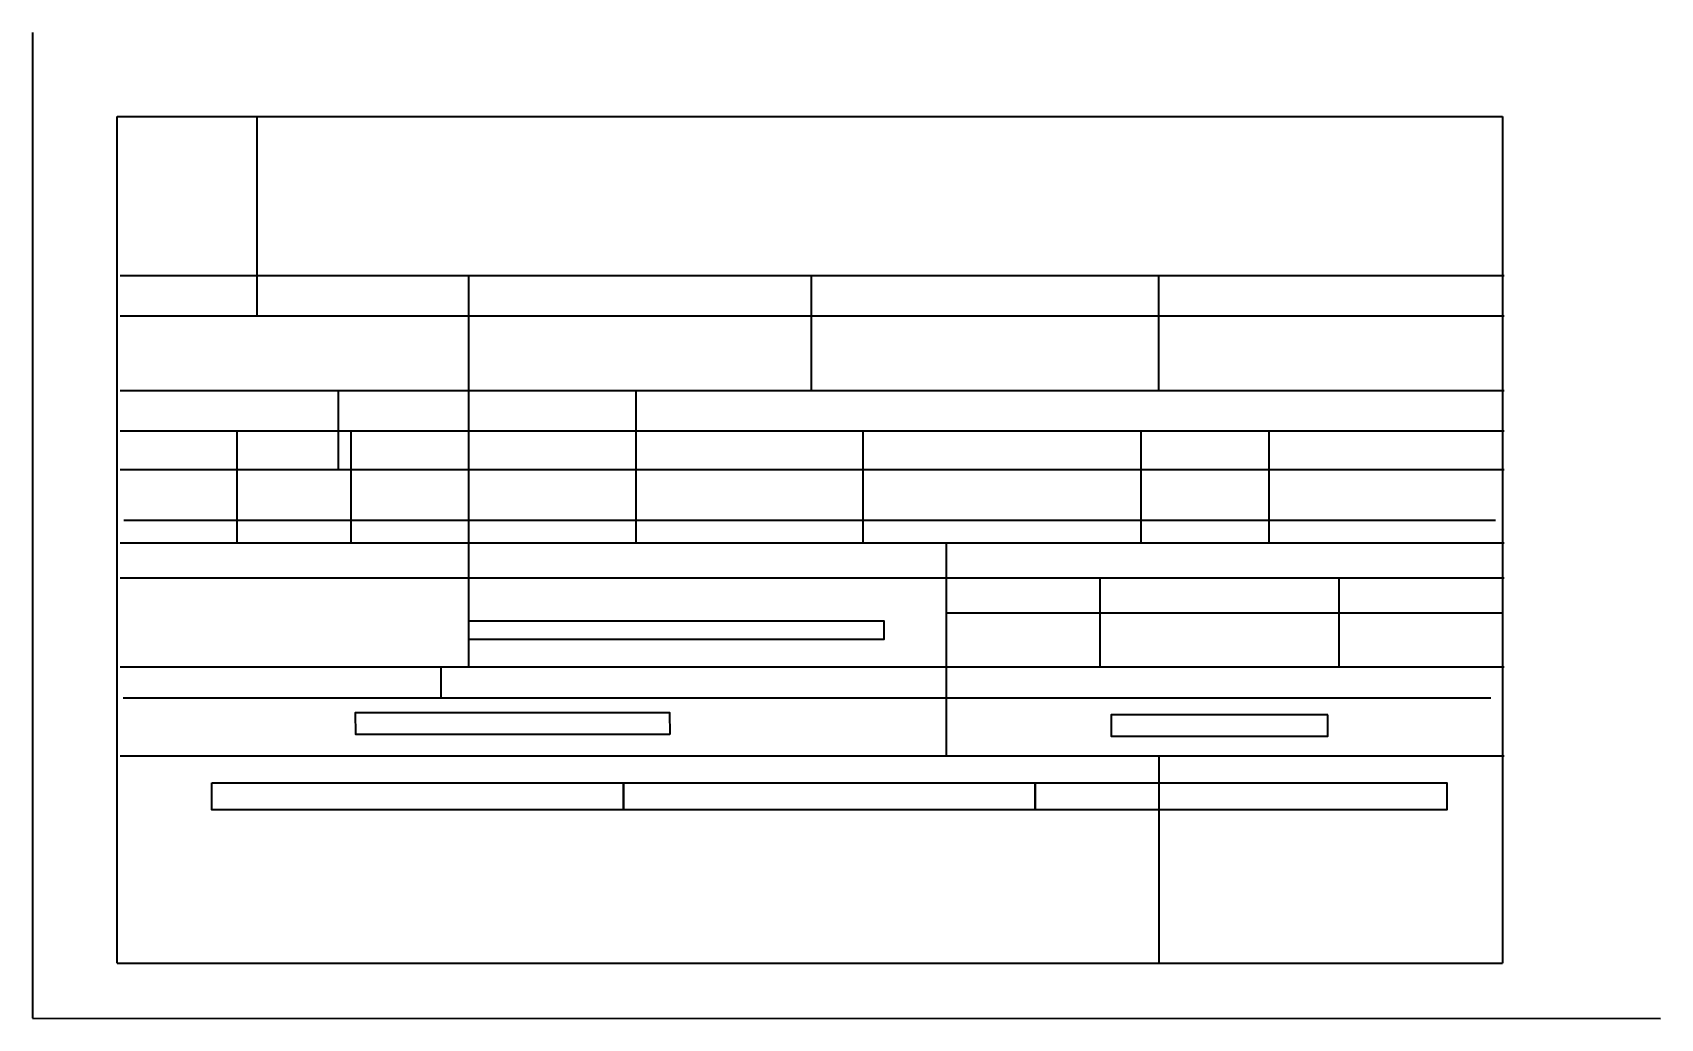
# Model space of a CAD drawing. Header units: inches. Extents: x -45 to -23.6, y 35.5 to 48.5.
import ezdxf

# ---------------------------------------------------------------- set-up
doc = ezdxf.new("R2010")
doc.units = ezdxf.units.IN
doc.header["$MEASUREMENT"] = 0
doc.layers.add('form', color=1, linetype='Continuous', lineweight=35)

msp = doc.modelspace()

# ---------------------------------------------------------------- linework, layer by layer
at = {"layer": 'form'}
for p, q in [((-45.043, 48.519), (-45.043, 35.519)), ((-43.925, 47.414), (-25.655, 47.414)), ((-43.925, 36.243), (-43.925, 47.414)), ((-25.655, 47.414), (-25.655, 36.243)), ((-43.886, 45.314), (-25.633, 45.314)), ((-39.293, 45.314), (-39.293, 40.152)), ((-34.771, 45.314), (-34.771, 43.796)), ((-30.191, 45.314), (-30.191, 43.796)), ((-43.886, 44.782), (-25.633, 44.782)), ((-43.886, 43.796), (-25.633, 43.796)), ((-37.087, 43.796), (-37.087, 41.79)), ((-43.886, 43.264), (-25.633, 43.264)), ((-42.349, 43.264), (-42.349, 41.79)), ((-40.843, 43.264), (-40.843, 41.79)), ((-34.092, 43.264), (-34.092, 41.79)), ((-30.425, 43.264), (-30.425, 41.79)), ((-28.735, 43.264), (-28.735, 41.79)), ((-43.886, 42.757), (-25.633, 42.757)), ((-25.745, 42.081), (-43.84, 42.081)), ((-43.886, 41.79), (-25.633, 41.79)), ((-32.993, 41.79), (-32.993, 38.981)), ((-43.886, 41.328), (-25.633, 41.328)), ((-30.963, 41.328), (-30.963, 40.152)), ((-27.81, 41.328), (-27.81, 40.152)), ((-32.993, 40.865), (-25.655, 40.865)), ((-43.886, 40.152), (-25.633, 40.152)), ((-43.846, 39.743), (-32.993, 39.743)), ((-32.993, 39.743), (-25.806, 39.743)), ((-43.886, 38.981), (-25.633, 38.981)), ((-30.187, 38.981), (-30.187, 36.243)), ((-43.925, 36.243), (-25.655, 36.243)), ((-45.043, 35.519), (-23.569, 35.515))]:
    msp.add_line(p, q, dxfattribs=at)
at = {"layer": 'form', "color": 3}
for p, q in [((-42.086, 47.414), (-42.086, 44.782)), ((-41.013, 43.796), (-41.013, 42.757)), ((-32.993, 41.79), (-32.993, 40.865)), ((-39.657, 40.152), (-39.657, 39.743))]:
    msp.add_line(p, q, dxfattribs=at)
at = {"layer": 'form'}
for points in [[(-39.293, 40.518), (-33.81, 40.518), (-33.81, 40.756), (-39.293, 40.756)], [(-36.638, 39.259), (-40.78, 39.259), (-40.783, 39.552), (-36.641, 39.552)], [(-27.955, 39.519), (-30.815, 39.519), (-30.815, 39.237), (-27.955, 39.237)], [(-42.677, 38.624), (-37.247, 38.624), (-37.247, 38.268), (-42.677, 38.268)], [(-37.247, 38.624), (-31.817, 38.624), (-31.817, 38.268), (-37.247, 38.268)], [(-31.817, 38.624), (-26.387, 38.624), (-26.387, 38.268), (-31.817, 38.268)]]:
    msp.add_lwpolyline(points, close=True, dxfattribs=at)

doc.saveas('drawing.dxf')
